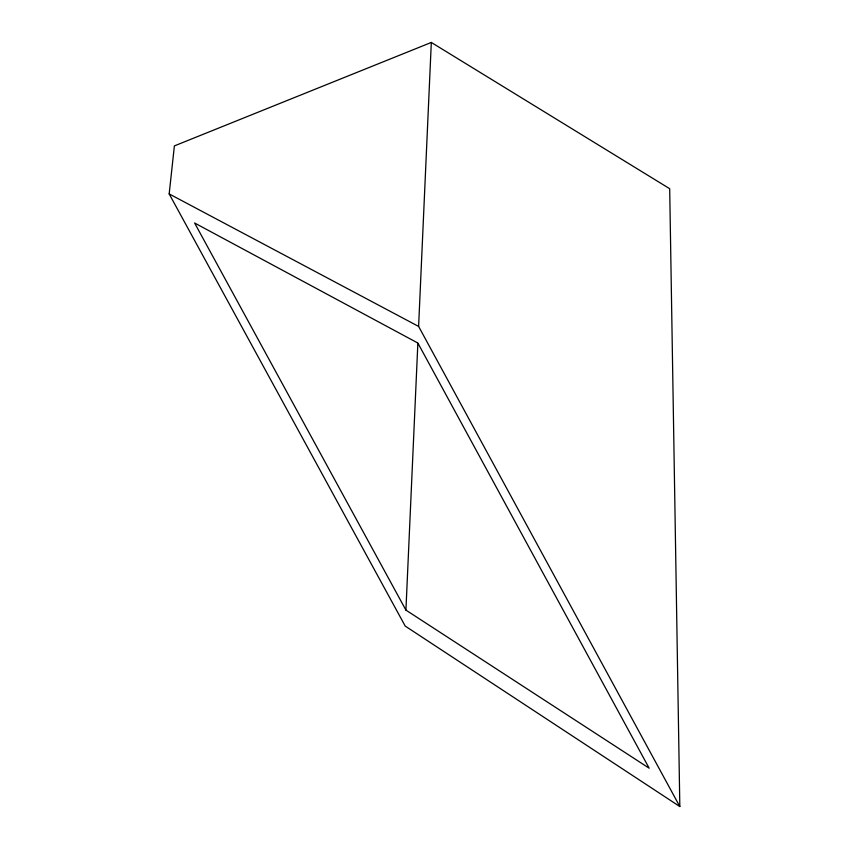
<?xml version="1.0" encoding="UTF-8"?>
<svg xmlns="http://www.w3.org/2000/svg" width="849" height="849" viewBox="0 0 849 849"><rect width="100%" height="100%" fill="white"/><g stroke="black" fill="none" stroke-linecap="round" stroke-linejoin="round"><path stroke-width="1.27" d="M405.918 610.113L194.601 222.99L417.867 343.038L649.156 768.196L405.918 610.113L417.857 343.325M679.826 806.55L418.61 326.419L431.313 42.45L174.385 145.901L169.174 193.912L405.206 626.074L679.826 806.55L669.691 188.711L431.313 42.45M169.174 193.912L418.61 326.419"/></g></svg>
